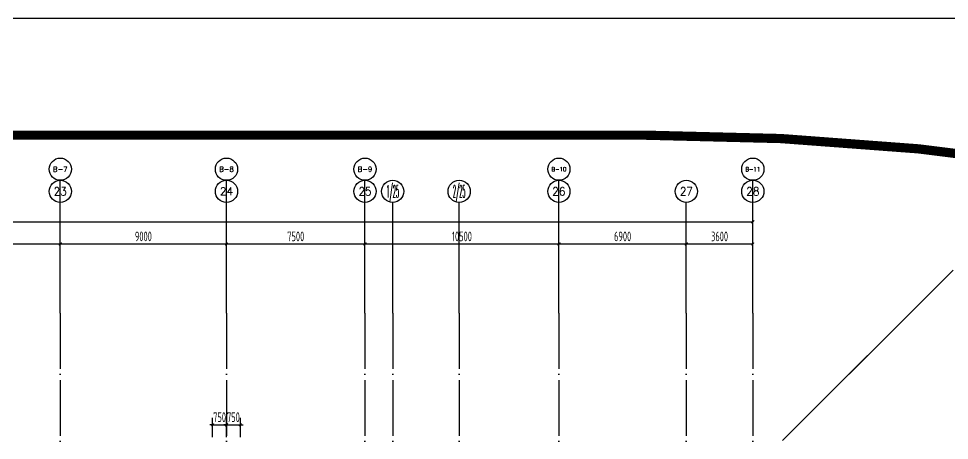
# Model space of a CAD drawing. Extents: x -473190 to 2138458, y -81875 to 2633646.
# Drawn here: x 84396 to 134797, y 167561 to 190393 of the extents above; entities that cross this region are included whole.
import ezdxf
from ezdxf.enums import TextEntityAlignment as Align

# ---------------------------------------------------------------- set-up
doc = ezdxf.new("R2010")
doc.units = 0
doc.header["$LTSCALE"] = 1000
for name, pattern in [('ACAD_ISO05W100', [34, 24, -3, 0.5, -3, 0.5, -3]), ('DASH', [0.35, 0.25, -0.1]), ('DOTE', [2.42, 2, -0.2, 0.02, -0.2])]:
    doc.linetypes.add(name, pattern=pattern)
for name, color, linetype in [('A-REDLINE', 1, 'ACAD_ISO05W100'), ('AXIS', 3, 'Continuous'), ('AXIS_TEXT', 7, 'Continuous'), ('DOTE', 1, 'DOTE'), ('PUB_DIM', 3, 'Continuous'), ('索引线', 252, 'Continuous'), ('雨棚投影', 147, 'Continuous')]:
    doc.layers.add(name, color=color, linetype=linetype)
doc.styles.add('_TCH_AXIS', font='COMPLEX', dxfattribs={"bigfont": 'GBCBIG'})
doc.styles.add('_TCH_DIM_T3', font='tssdeng.shx', dxfattribs={"width": 0.564706, "bigfont": '@@@tssdchn.shx'})
doc.styles.add('COMPLEX', font='COMPLEX.shx', dxfattribs={"width": 0.65})
doc.dimstyles.new('_TCH_ARCH&&150', dxfattribs={"dimtxt": 525, "dimasz": 150, "dimexe": 375, "dimexo": 450, "dimgap": 150, "dimtad": 1, "dimdec": 0, "dimzin": 0, "dimdsep": 46, "dimtxsty": '_TCH_DIM_T3', "dimblk": 'ARCHTICK', "dimcen": 0.09, "dimclrt": 7, "dimazin": 2, "dimtfac": 1, "dimtdec": 0, "dimtix": 1, "dimtmove": 2, "dimatfit": 3, "dimfxl": 0, "dimtolj": 1, "dimtzin": 0, "dimarcsym": 0})

# ---------------------------------------------------------------- blocks, each defined once
blk = doc.blocks.new('_ArchTick')
at = {"color": 0, "linetype": 'ByBlock', "const_width": 0.4}
blk.add_lwpolyline([(-0.5, -0.5), (0.5, 0.5)], dxfattribs=at)
blk = doc.blocks.new('*D5261')
at = {"layer": 'Defpoints', "color": 0, "transparency": 16777216}
for p in [(185134, -18826), (184384, -19936), (185134, -19936)]:
    blk.add_point(p, dxfattribs=at)
at = {"layer": 'PUB_DIM', "color": 0, "lineweight": -2, "transparency": 16777216}
for p, q in [((184384, -19486), (184384, -18451)), ((185134, -19486), (185134, -18451)), ((184384, -18826), (184234, -18826)), ((184384, -18826), (185134, -18826)), ((185134, -18826), (185284, -18826))]:
    blk.add_line(p, q, dxfattribs=at)
at = {"layer": 'PUB_DIM', "color": 0, "lineweight": -2, "transparency": 16777216, "xscale": 150, "yscale": 150, "zscale": 150}
blk.add_blockref('_ArchTick', (184384, -18826), dxfattribs=at)
at = {"layer": 'PUB_DIM', "color": 0, "lineweight": -2, "transparency": 16777216, "xscale": 150, "yscale": 150, "zscale": 150, "rotation": 180}
blk.add_blockref('_ArchTick', (185134, -18826), dxfattribs=at)
at = {"layer": 'PUB_DIM', "color": 7, "transparency": 16777216, "insert": (184759, -18413), "char_height": 525, "attachment_point": 5, "style": '_TCH_DIM_T3'}
blk.add_mtext('\\A1;750', dxfattribs=at)
blk = doc.blocks.new('*D5262')
at = {"layer": 'Defpoints', "color": 0, "transparency": 16777216}
for p in [(185884, -18826), (185134, -19936), (185884, -19936)]:
    blk.add_point(p, dxfattribs=at)
at = {"layer": 'PUB_DIM', "color": 0, "lineweight": -2, "transparency": 16777216}
for p, q in [((185134, -19486), (185134, -18451)), ((185884, -19486), (185884, -18451)), ((185134, -18826), (184984, -18826)), ((185134, -18826), (185884, -18826)), ((185884, -18826), (186034, -18826))]:
    blk.add_line(p, q, dxfattribs=at)
at = {"layer": 'PUB_DIM', "color": 0, "lineweight": -2, "transparency": 16777216, "xscale": 150, "yscale": 150, "zscale": 150}
blk.add_blockref('_ArchTick', (185134, -18826), dxfattribs=at)
at = {"layer": 'PUB_DIM', "color": 0, "lineweight": -2, "transparency": 16777216, "xscale": 150, "yscale": 150, "zscale": 150, "rotation": 180}
blk.add_blockref('_ArchTick', (185884, -18826), dxfattribs=at)
at = {"layer": 'PUB_DIM', "color": 7, "transparency": 16777216, "insert": (185509, -18413), "char_height": 525, "attachment_point": 5, "style": '_TCH_DIM_T3'}
blk.add_mtext('\\A1;750', dxfattribs=at)
blk = doc.blocks.new('_AXISO')
blk.add_circle((0, 0), 0.5)
at = {"layer": 'AXIS_TEXT', "style": 'COMPLEX', "width": 1.041667}
blk.add_attdef('A', text='', height=0.56, dxfattribs=at).set_placement((-0.25, -0.28), (0.25, -0.28), align=Align.FIT)
blk = doc.blocks.new('*D5376')
at = {"layer": 'AXIS', "color": 0, "lineweight": -2, "transparency": 16777216}
for p, q in [((-167490, 16824), (-167490, 21699)), ((-78490, 16824), (-78490, 21699)), ((-167490, 21324), (-78490, 21324))]:
    blk.add_line(p, q, dxfattribs=at)
at = {"layer": 'Defpoints', "color": 0, "transparency": 16777216}
for p in [(-78490, 21324), (-167490, 16374), (-78490, 16374)]:
    blk.add_point(p, dxfattribs=at)
at = {"layer": 'AXIS', "color": 0, "lineweight": -2, "transparency": 16777216, "xscale": 150, "yscale": 150, "zscale": 150, "rotation": 180}
blk.add_blockref('_ArchTick', (-167490, 21324), dxfattribs=at)
at = {"layer": 'AXIS', "color": 0, "lineweight": -2, "transparency": 16777216, "xscale": 150, "yscale": 150, "zscale": 150}
blk.add_blockref('_ArchTick', (-78490, 21324), dxfattribs=at)
at = {"layer": 'AXIS', "color": 7, "transparency": 16777216, "insert": (-122990, 21736), "char_height": 525, "attachment_point": 5, "style": '_TCH_DIM_T3'}
blk.add_mtext('\\A1;89000', dxfattribs=at)
blk = doc.blocks.new('*D5382')
at = {"layer": 'AXIS', "color": 0, "lineweight": -2, "transparency": 16777216}
for p, q in [((-124990, 16824), (-124990, 20499)), ((-115990, 16824), (-115990, 20499)), ((-124990, 20124), (-115990, 20124))]:
    blk.add_line(p, q, dxfattribs=at)
at = {"layer": 'Defpoints', "color": 0, "transparency": 16777216}
for p in [(-115990, 20124), (-124990, 16374), (-115990, 16374)]:
    blk.add_point(p, dxfattribs=at)
at = {"layer": 'AXIS', "color": 0, "lineweight": -2, "transparency": 16777216, "xscale": 150, "yscale": 150, "zscale": 150, "rotation": 180}
blk.add_blockref('_ArchTick', (-124990, 20124), dxfattribs=at)
at = {"layer": 'AXIS', "color": 0, "lineweight": -2, "transparency": 16777216, "xscale": 150, "yscale": 150, "zscale": 150}
blk.add_blockref('_ArchTick', (-115990, 20124), dxfattribs=at)
at = {"layer": 'AXIS', "color": 7, "transparency": 16777216, "insert": (-120490, 20536), "char_height": 525, "attachment_point": 5, "style": '_TCH_DIM_T3'}
blk.add_mtext('\\A1;9000', dxfattribs=at)
blk = doc.blocks.new('*D5383')
at = {"layer": 'AXIS', "color": 0, "lineweight": -2, "transparency": 16777216}
for p, q in [((-115990, 16824), (-115990, 20499)), ((-106990, 16824), (-106990, 20499)), ((-115990, 20124), (-106990, 20124))]:
    blk.add_line(p, q, dxfattribs=at)
at = {"layer": 'Defpoints', "color": 0, "transparency": 16777216}
for p in [(-106990, 20124), (-115990, 16374), (-106990, 16374)]:
    blk.add_point(p, dxfattribs=at)
at = {"layer": 'AXIS', "color": 0, "lineweight": -2, "transparency": 16777216, "xscale": 150, "yscale": 150, "zscale": 150, "rotation": 180}
blk.add_blockref('_ArchTick', (-115990, 20124), dxfattribs=at)
at = {"layer": 'AXIS', "color": 0, "lineweight": -2, "transparency": 16777216, "xscale": 150, "yscale": 150, "zscale": 150}
blk.add_blockref('_ArchTick', (-106990, 20124), dxfattribs=at)
at = {"layer": 'AXIS', "color": 7, "transparency": 16777216, "insert": (-111490, 20536), "char_height": 525, "attachment_point": 5, "style": '_TCH_DIM_T3'}
blk.add_mtext('\\A1;9000', dxfattribs=at)
blk = doc.blocks.new('*D5384')
at = {"layer": 'AXIS', "color": 0, "lineweight": -2, "transparency": 16777216}
for p, q in [((-106990, 16824), (-106990, 20499)), ((-99490, 16824), (-99490, 20499)), ((-106990, 20124), (-99490, 20124))]:
    blk.add_line(p, q, dxfattribs=at)
at = {"layer": 'Defpoints', "color": 0, "transparency": 16777216}
for p in [(-99490, 20124), (-106990, 16374), (-99490, 16374)]:
    blk.add_point(p, dxfattribs=at)
at = {"layer": 'AXIS', "color": 0, "lineweight": -2, "transparency": 16777216, "xscale": 150, "yscale": 150, "zscale": 150, "rotation": 180}
blk.add_blockref('_ArchTick', (-106990, 20124), dxfattribs=at)
at = {"layer": 'AXIS', "color": 0, "lineweight": -2, "transparency": 16777216, "xscale": 150, "yscale": 150, "zscale": 150}
blk.add_blockref('_ArchTick', (-99490, 20124), dxfattribs=at)
at = {"layer": 'AXIS', "color": 7, "transparency": 16777216, "insert": (-103240, 20536), "char_height": 525, "attachment_point": 5, "style": '_TCH_DIM_T3'}
blk.add_mtext('\\A1;7500', dxfattribs=at)
blk = doc.blocks.new('*D5385')
at = {"layer": 'AXIS', "color": 0, "lineweight": -2, "transparency": 16777216}
for p, q in [((-99490, 16824), (-99490, 20499)), ((-88990, 16824), (-88990, 20499)), ((-99490, 20124), (-88990, 20124))]:
    blk.add_line(p, q, dxfattribs=at)
at = {"layer": 'Defpoints', "color": 0, "transparency": 16777216}
for p in [(-88990, 20124), (-99490, 16374), (-88990, 16374)]:
    blk.add_point(p, dxfattribs=at)
at = {"layer": 'AXIS', "color": 0, "lineweight": -2, "transparency": 16777216, "xscale": 150, "yscale": 150, "zscale": 150, "rotation": 180}
blk.add_blockref('_ArchTick', (-99490, 20124), dxfattribs=at)
at = {"layer": 'AXIS', "color": 0, "lineweight": -2, "transparency": 16777216, "xscale": 150, "yscale": 150, "zscale": 150}
blk.add_blockref('_ArchTick', (-88990, 20124), dxfattribs=at)
at = {"layer": 'AXIS', "color": 7, "transparency": 16777216, "insert": (-94240, 20536), "char_height": 525, "attachment_point": 5, "style": '_TCH_DIM_T3'}
blk.add_mtext('\\A1;10500', dxfattribs=at)
blk = doc.blocks.new('*D5386')
at = {"layer": 'AXIS', "color": 0, "lineweight": -2, "transparency": 16777216}
for p, q in [((-88990, 16824), (-88990, 20499)), ((-82090, 16824), (-82090, 20499)), ((-88990, 20124), (-82090, 20124))]:
    blk.add_line(p, q, dxfattribs=at)
at = {"layer": 'Defpoints', "color": 0, "transparency": 16777216}
for p in [(-82090, 20124), (-88990, 16374), (-82090, 16374)]:
    blk.add_point(p, dxfattribs=at)
at = {"layer": 'AXIS', "color": 0, "lineweight": -2, "transparency": 16777216, "xscale": 150, "yscale": 150, "zscale": 150, "rotation": 180}
blk.add_blockref('_ArchTick', (-88990, 20124), dxfattribs=at)
at = {"layer": 'AXIS', "color": 0, "lineweight": -2, "transparency": 16777216, "xscale": 150, "yscale": 150, "zscale": 150}
blk.add_blockref('_ArchTick', (-82090, 20124), dxfattribs=at)
at = {"layer": 'AXIS', "color": 7, "transparency": 16777216, "insert": (-85540, 20536), "char_height": 525, "attachment_point": 5, "style": '_TCH_DIM_T3'}
blk.add_mtext('\\A1;6900', dxfattribs=at)
blk = doc.blocks.new('*D5387')
at = {"layer": 'AXIS', "color": 0, "lineweight": -2, "transparency": 16777216}
for p, q in [((-82090, 16824), (-82090, 20499)), ((-78490, 16824), (-78490, 20499)), ((-82090, 20124), (-78490, 20124))]:
    blk.add_line(p, q, dxfattribs=at)
at = {"layer": 'Defpoints', "color": 0, "transparency": 16777216}
for p in [(-78490, 20124), (-82090, 16374), (-78490, 16374)]:
    blk.add_point(p, dxfattribs=at)
at = {"layer": 'AXIS', "color": 0, "lineweight": -2, "transparency": 16777216, "xscale": 150, "yscale": 150, "zscale": 150, "rotation": 180}
blk.add_blockref('_ArchTick', (-82090, 20124), dxfattribs=at)
at = {"layer": 'AXIS', "color": 0, "lineweight": -2, "transparency": 16777216, "xscale": 150, "yscale": 150, "zscale": 150}
blk.add_blockref('_ArchTick', (-78490, 20124), dxfattribs=at)
at = {"layer": 'AXIS', "color": 7, "transparency": 16777216, "insert": (-80290, 20536), "char_height": 525, "attachment_point": 5, "style": '_TCH_DIM_T3'}
blk.add_mtext('\\A1;3600', dxfattribs=at)
blk = doc.blocks.new('*D5407')
at = {"layer": 'AXIS', "color": 0, "lineweight": -2, "transparency": 16777216}
for p, q in [((-279890, 16824), (-279890, 21699)), ((-78490, 16824), (-78490, 21699)), ((-279890, 21324), (-78490, 21324))]:
    blk.add_line(p, q, dxfattribs=at)
at = {"layer": 'Defpoints', "color": 0, "transparency": 16777216}
for p in [(-78490, 21324), (-279890, 16374), (-78490, 16374)]:
    blk.add_point(p, dxfattribs=at)
at = {"layer": 'AXIS', "color": 0, "lineweight": -2, "transparency": 16777216, "xscale": 150, "yscale": 150, "zscale": 150, "rotation": 180}
blk.add_blockref('_ArchTick', (-279890, 21324), dxfattribs=at)
at = {"layer": 'AXIS', "color": 0, "lineweight": -2, "transparency": 16777216, "xscale": 150, "yscale": 150, "zscale": 150}
blk.add_blockref('_ArchTick', (-78490, 21324), dxfattribs=at)
at = {"layer": 'AXIS', "color": 7, "transparency": 16777216, "insert": (-179190, 21736), "char_height": 525, "attachment_point": 5, "style": '_TCH_DIM_T3'}
blk.add_mtext('\\A1;201400', dxfattribs=at)
blk = doc.blocks.new('A$C11751E51')
blk.add_lwpolyline([(59118.5, 139502.4), (66301.4, 146665.1)])
blk = doc.blocks.new('A$C3672542B')
at = {"layer": 'PUB_DIM'}
for p1, p2, picture, middle in [((184383.7, -19936.1), (185133.7, -19936.1), '*D5261', (184758.7, -18413.1)), ((185133.7, -19936.1), (185883.7, -19936.1), '*D5262', (185508.7, -18413.1))]:
    dim = blk.add_aligned_dim(p1=p1, p2=p2, distance=1110.5, dimstyle='_TCH_ARCH&&150', dxfattribs=at)
    dim.commit()
    dim.dimension.update_dxf_attribs({"geometry": picture, "text_midpoint": middle})
blk = doc.blocks.new('A$C4F5A101F')
at = {"layer": 'AXIS'}
for p, q in [((-115989.7, 16373.7), (-115989.7, 23573.7)), ((-106989.7, 16373.7), (-106989.7, 23573.7)), ((-99489.7, 16373.7), (-99489.7, 23573.7)), ((-88989.7, 16373.7), (-88989.7, 23573.7)), ((-78489.7, 16373.7), (-78489.7, 23573.7)), ((-115989.7, 16373.7), (-115989.7, 22373.7)), ((-106989.7, 16373.7), (-106989.7, 22373.7)), ((-99489.7, 16373.7), (-99489.7, 22373.7)), ((-97989.7, 16373.7), (-97989.7, 22373.7)), ((-94389.7, 16373.7), (-94389.7, 22373.7)), ((-88989.7, 16373.7), (-88989.7, 22373.7)), ((-82089.7, 16373.7), (-82089.7, 22373.7)), ((-78489.7, 16373.7), (-78489.7, 22373.7))]:
    blk.add_line(p, q, dxfattribs=at)
at = {"layer": 'DOTE', "color": 16, "linetype": 'DOTE', "ltscale": 1.5}
for p, q in [((-115989.7, 16373.7), (-115989.7, -213765.2)), ((-106989.7, 16373.7), (-106989.7, -213765.2)), ((-99489.7, 16373.7), (-99489.7, -213765.2)), ((-88989.7, 16373.7), (-88989.7, -213765.2)), ((-78489.7, 16373.7), (-78489.7, -213765.2))]:
    blk.add_line(p, q, dxfattribs=at)
at = {"layer": 'DOTE', "color": 127, "linetype": 'DOTE', "ltscale": 1.5}
for p, q in [((-97989.7, 16373.7), (-97989.7, -213765.2)), ((-94389.7, 16373.7), (-94389.7, -213765.2)), ((-82089.7, 16373.7), (-82089.7, -213765.2))]:
    blk.add_line(p, q, dxfattribs=at)
at = {"layer": 'AXIS'}
ref = blk.add_blockref('_AXISO', (-115989.7, 24173.7), dxfattribs=dict(at, xscale=1200, yscale=1200, zscale=1200))
ref.add_attrib('A', 'B-7', dxfattribs={"layer": 'AXIS_TEXT', "height": 269.48, "style": '_TCH_AXIS'}).set_placement((-116387.5, 24039), (-115591.9, 24039), align=Align.FIT)
ref = blk.add_blockref('_AXISO', (-106989.7, 24173.7), dxfattribs=dict(at, xscale=1200, yscale=1200, zscale=1200))
ref.add_attrib('A', 'B-8', dxfattribs={"layer": 'AXIS_TEXT', "height": 269.48, "style": '_TCH_AXIS'}).set_placement((-107387.5, 24039), (-106591.9, 24039), align=Align.FIT)
ref = blk.add_blockref('_AXISO', (-99489.7, 24173.7), dxfattribs=dict(at, xscale=1200, yscale=1200, zscale=1200))
ref.add_attrib('A', 'B-9', dxfattribs={"layer": 'AXIS_TEXT', "height": 269.48, "style": '_TCH_AXIS'}).set_placement((-99887.5, 24039), (-99091.9, 24039), align=Align.FIT)
ref = blk.add_blockref('_AXISO', (-88989.7, 24173.7), dxfattribs=dict(at, xscale=1200, yscale=1200, zscale=1200))
ref.add_attrib('A', 'B-10', dxfattribs={"layer": 'AXIS_TEXT', "height": 221.02, "style": '_TCH_AXIS'}).set_placement((-89394.9, 24063.2), (-88584.5, 24063.2), align=Align.FIT)
ref = blk.add_blockref('_AXISO', (-78489.7, 24173.7), dxfattribs=dict(at, xscale=1200, yscale=1200, zscale=1200))
ref.add_attrib('A', 'B-11', dxfattribs={"layer": 'AXIS_TEXT', "height": 235.2, "style": '_TCH_AXIS'}).set_placement((-78892.9, 24056.1), (-78086.5, 24056.1), align=Align.FIT)
ref = blk.add_blockref('_AXISO', (-115989.7, 22973.7), dxfattribs=dict(at, xscale=1200, yscale=1200, zscale=1200))
ref.add_attrib('A', '23', dxfattribs={"layer": 'AXIS_TEXT', "height": 441.41, "style": '_TCH_AXIS'}).set_placement((-116347, 22753), (-115632.4, 22753), align=Align.FIT)
ref = blk.add_blockref('_AXISO', (-106989.7, 22973.7), dxfattribs=dict(at, xscale=1200, yscale=1200, zscale=1200))
ref.add_attrib('A', '24', dxfattribs={"layer": 'AXIS_TEXT', "height": 423.25, "style": '_TCH_AXIS'}).set_placement((-107352.5, 22762.1), (-106626.9, 22762.1), align=Align.FIT)
ref = blk.add_blockref('_AXISO', (-99489.7, 22973.7), dxfattribs=dict(at, xscale=1200, yscale=1200, zscale=1200))
ref.add_attrib('A', '25', dxfattribs={"layer": 'AXIS_TEXT', "height": 441.41, "style": '_TCH_AXIS'}).set_placement((-99847, 22753), (-99132.4, 22753), align=Align.FIT)
ref = blk.add_blockref('_AXISO', (-97989.7, 22973.7), dxfattribs=dict(at, xscale=1200, yscale=1200, zscale=1200))
ref.add_attrib('A', '1/25', dxfattribs={"layer": 'AXIS_TEXT', "height": 678.82, "style": '_TCH_AXIS', "width": 0.295775}).set_placement((-98329.1, 22634.3), (-97650.3, 22634.3), align=Align.FIT)
ref = blk.add_blockref('_AXISO', (-94389.7, 22973.7), dxfattribs=dict(at, xscale=1200, yscale=1200, zscale=1200))
ref.add_attrib('A', '2/25', dxfattribs={"layer": 'AXIS_TEXT', "height": 678.82, "style": '_TCH_AXIS', "width": 0.276316}).set_placement((-94729.1, 22634.3), (-94050.3, 22634.3), align=Align.FIT)
ref = blk.add_blockref('_AXISO', (-88989.7, 22973.7), dxfattribs=dict(at, xscale=1200, yscale=1200, zscale=1200))
ref.add_attrib('A', '26', dxfattribs={"layer": 'AXIS_TEXT', "height": 441.41, "style": '_TCH_AXIS'}).set_placement((-89347, 22753), (-88632.4, 22753), align=Align.FIT)
ref = blk.add_blockref('_AXISO', (-82089.7, 22973.7), dxfattribs=dict(at, xscale=1200, yscale=1200, zscale=1200))
ref.add_attrib('A', '27', dxfattribs={"layer": 'AXIS_TEXT', "height": 441.41, "style": '_TCH_AXIS'}).set_placement((-82447, 22753), (-81732.4, 22753), align=Align.FIT)
ref = blk.add_blockref('_AXISO', (-78489.7, 22973.7), dxfattribs=dict(at, xscale=1200, yscale=1200, zscale=1200))
ref.add_attrib('A', '28', dxfattribs={"layer": 'AXIS_TEXT', "height": 441.41, "style": '_TCH_AXIS'}).set_placement((-78847, 22753), (-78132.4, 22753), align=Align.FIT)
for p1, p2, distance, picture, middle in [((-279889.7, 16373.7), (-78489.7, 16373.7), 4950, '*D5407', (-179189.7, 21736.2)), ((-167489.7, 16373.7), (-78489.7, 16373.7), 4950, '*D5376', (-122989.7, 21736.2)), ((-124989.7, 16373.7), (-115989.7, 16373.7), 3750, '*D5382', (-120489.7, 20536.2)), ((-115989.7, 16373.7), (-106989.7, 16373.7), 3750, '*D5383', (-111489.7, 20536.2)), ((-106989.7, 16373.7), (-99489.7, 16373.7), 3750, '*D5384', (-103239.7, 20536.2)), ((-99489.7, 16373.7), (-88989.7, 16373.7), 3750, '*D5385', (-94239.7, 20536.2)), ((-88989.7, 16373.7), (-82089.7, 16373.7), 3750, '*D5386', (-85539.7, 20536.2)), ((-82089.7, 16373.7), (-78489.7, 16373.7), 3750, '*D5387', (-80289.7, 20536.2))]:
    dim = blk.add_aligned_dim(p1=p1, p2=p2, distance=distance, dimstyle='_TCH_ARCH&&150', dxfattribs=at)
    dim.commit()
    dim.dimension.update_dxf_attribs({"geometry": picture, "text_midpoint": middle})

msp = doc.modelspace()

# ---------------------------------------------------------------- linework, layer by layer
msp.add_lwpolyline([(181620.5, 190393), (21063.1, 190393), (21063.1, 100810.6), (181620.5, 100810.6)], close=True)
at = {"layer": 'A-REDLINE', "const_width": 500, "flags": 128}
msp.add_lwpolyline([(-89481.4, 187228.8), (-75385.8, 185854.4), (-61257.6, 184872), (-47107.5, 184282.2), (-32946.4, 184085.6), (42633, 184085.6), (118212.3, 184085.6), (125682.3, 183899.5), (133133.8, 183341.6), (140548.2, 182413.3), (147907.2, 181116.9), (155192.5, 179455.7), (162386.1, 177433.7), (169470, 175056), (176426.7, 172328.4), (183239, 169257.8), (189889.9, 165851.8), (196362.9, 162118.7), (202642, 158068), (131057.9, 79413.7), (59473.8, 759.5), (-12110.3, -77894.8), (-89481.4, -55567.9), (-89481.4, 65830.4)], close=True, dxfattribs=at)
at = {"layer": '索引线'}
msp.add_lwpolyline([(125752.3, 167560.6), (134996.4, 176778.7)], dxfattribs=at)
msp.add_lwpolyline([(125752.3, 167560.6), (134996.4, 176778.7)], dxfattribs=at)

# ---------------------------------------------------------------- block references
for name, p in [('A$C11751E51', (66633.7, 28058.1)), ('A$C3672542B', (-89481.4, 187228.8))]:
    msp.add_blockref(name, p)
at = {"layer": '雨棚投影', "linetype": 'DASH', "lineweight": -3, "ltscale": 2}
msp.add_blockref('A$C4F5A101F', (202642, 158068), dxfattribs=at)

doc.saveas('drawing.dxf')
